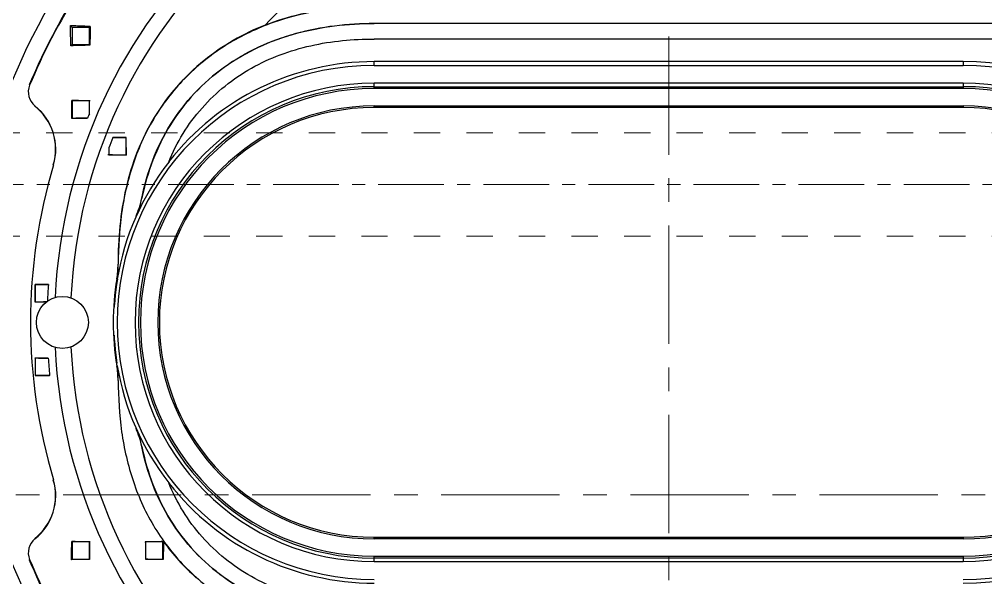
# Model space of a CAD drawing. Header units: millimetres. Extents: x -1495 to -116, y -3881 to 1305.
# Drawn here: x -683.4 to -627.4, y -1620.5 to -1588.1 of the extents above; entities that cross this region are included whole.
import ezdxf

# ---------------------------------------------------------------- set-up
doc = ezdxf.new("R2010")
doc.units = ezdxf.units.MM
doc.header["$LTSCALE"] = 16.335
doc.linetypes.add('CENTER', pattern=[0.6, 0.375, -0.075, 0.075, -0.075])
doc.linetypes.add('HIDDEN', pattern=[0.2, 0.1, -0.1])
doc.layers.get('0').update_dxf_attribs({"linetype": 'CONTINUOUS'})
doc.layers.add('center', color=1, linetype='CENTER', lineweight=9)
doc.layers.add('cool', color=153, linetype='HIDDEN', lineweight=9)
doc.layers.add('DEFAULT_2', color=8, linetype='HIDDEN')

msp = doc.modelspace()

# ---------------------------------------------------------------- linework, layer by layer
at = {"color": 7, "linetype": 'Continuous'}
for p, q in [((-680.358, -1588.579), (-680.455, -1588.482)), ((-680.358, -1588.579), (-680.358, -1589.584)), ((-679.353, -1588.579), (-680.358, -1588.579)), ((-679.353, -1588.579), (-679.303, -1588.53)), ((-679.353, -1589.584), (-679.353, -1588.579)), ((-662.829, -1588.363), (-662.829, -1588.356)), ((-611.925, -1588.363), (-662.829, -1588.363)), ((-680.358, -1589.584), (-680.424, -1589.651)), ((-680.358, -1589.584), (-679.353, -1589.584)), ((-679.353, -1589.584), (-679.321, -1589.616)), ((-662.829, -1589.263), (-662.829, -1589.256)), ((-610.415, -1589.263), (-662.829, -1589.263)), ((-628.659, -1590.567), (-662.829, -1590.567)), ((-662.829, -1590.788), (-662.829, -1590.587)), ((-662.829, -1590.788), (-628.659, -1590.788)), ((-682.839, -1591.923), (-682.815, -1591.933)), ((-662.829, -1592.133), (-662.829, -1591.82)), ((-628.659, -1591.82), (-662.829, -1591.82)), ((-662.829, -1592.021), (-628.659, -1592.021)), ((-628.659, -1591.82), (-628.659, -1592.133)), ((-628.659, -1592.133), (-662.829, -1592.133)), ((-682.518, -1593.156), (-682.506, -1593.141)), ((-680.358, -1592.843), (-680.377, -1592.824)), ((-680.358, -1592.843), (-680.358, -1593.848)), ((-679.353, -1592.843), (-680.358, -1592.843)), ((-679.353, -1593.594), (-679.353, -1592.843)), ((-662.829, -1593.232), (-662.829, -1593.138)), ((-662.829, -1593.138), (-628.659, -1593.138)), ((-628.659, -1593.138), (-628.659, -1593.232)), ((-628.659, -1593.232), (-662.829, -1593.232)), ((-680.358, -1593.848), (-680.369, -1593.859)), ((-680.358, -1593.848), (-679.459, -1593.848)), ((-677.221, -1594.975), (-677.996, -1594.975)), ((-677.221, -1594.975), (-677.211, -1594.966)), ((-677.221, -1595.98), (-677.221, -1594.975)), ((-678.226, -1595.576), (-678.226, -1595.98)), ((-678.226, -1595.98), (-677.221, -1595.98)), ((-677.221, -1595.98), (-677.204, -1595.996)), ((-681.433, -1596.552), (-681.443, -1596.549)), ((-676.31, -1598.491), (-676.303, -1598.492)), ((-676.645, -1599.536), (-676.639, -1599.538)), ((-677.689, -1602.324), (-677.674, -1602.324)), ((-677.759, -1603.174), (-677.745, -1603.177)), ((-682.489, -1603.503), (-682.499, -1603.493)), ((-682.498, -1604.517), (-682.499, -1603.493)), ((-682.489, -1603.503), (-682.489, -1604.508)), ((-681.731, -1603.503), (-682.489, -1603.503)), ((-682.489, -1604.508), (-682.498, -1604.517)), ((-682.489, -1604.508), (-681.846, -1604.508)), ((-682.499, -1607.757), (-682.501, -1608.783)), ((-682.489, -1607.767), (-682.499, -1607.757)), ((-682.489, -1607.767), (-682.489, -1608.772)), ((-681.739, -1607.767), (-682.489, -1607.767)), ((-677.745, -1608.211), (-677.759, -1608.214)), ((-682.489, -1608.772), (-682.501, -1608.783)), ((-682.489, -1608.772), (-681.655, -1608.772)), ((-677.674, -1609.064), (-677.689, -1609.064)), ((-676.645, -1611.852), (-676.639, -1611.849)), ((-676.303, -1612.896), (-676.31, -1612.897)), ((-681.433, -1614.836), (-681.443, -1614.839)), ((-682.518, -1618.232), (-682.506, -1618.247)), ((-675.089, -1618.426), (-675.054, -1618.391)), ((-662.829, -1618.25), (-662.829, -1618.156)), ((-662.829, -1618.156), (-628.659, -1618.156)), ((-628.659, -1618.25), (-662.829, -1618.25)), ((-628.659, -1618.156), (-628.659, -1618.25)), ((-680.358, -1618.426), (-680.376, -1618.408)), ((-680.358, -1618.426), (-680.358, -1619.431)), ((-679.353, -1618.426), (-680.358, -1618.426)), ((-679.353, -1619.431), (-679.353, -1618.426)), ((-676.094, -1618.426), (-676.106, -1618.414)), ((-676.094, -1618.426), (-676.094, -1619.431)), ((-675.089, -1618.426), (-676.094, -1618.426)), ((-675.089, -1619.431), (-675.089, -1618.426)), ((-682.839, -1619.465), (-682.815, -1619.455)), ((-680.358, -1619.431), (-680.386, -1619.46)), ((-680.358, -1619.431), (-679.353, -1619.431)), ((-679.353, -1619.431), (-679.344, -1619.44)), ((-676.094, -1619.431), (-676.099, -1619.436)), ((-676.094, -1619.431), (-675.089, -1619.431)), ((-675.089, -1619.431), (-675.067, -1619.453)), ((-662.829, -1619.568), (-662.829, -1619.255)), ((-662.829, -1619.255), (-628.659, -1619.255)), ((-628.659, -1619.367), (-662.829, -1619.367)), ((-628.659, -1619.255), (-628.659, -1619.568)), ((-662.829, -1619.568), (-628.659, -1619.568))]:
    msp.add_line(p, q, dxfattribs=at)
msp.add_circle((-680.919, -1605.694), 1.508, dxfattribs=at)
for centre, radius, start, end in [((-649.764, -1605.694), 36.832, 90, 159.9604), ((-650.769, -1605.694), 30.607, 90, 177.2902), ((-650.769, -1605.694), 29.688, 90, 177.2503), ((-650.769, -1605.694), 25.209, 122.8521, 136.8301), ((-649.764, -1605.694), 35.827, 148.4243, 157.3953), ((-649.727, -1605.718), 35.845, 148.4224, 157.3822), ((-803.252, -1592.313), 122.857, 1.24179, 1.78707), ((-443.473, -1592.875), 235.87, 178.94444, 179.20834), ((-677.394, -1668.72), 79.127, 91.39552, 92.19483), ((-662.829, -1605.694), 14.906, 90, 270), ((-662.829, -1605.694), 15.127, 90, 141.8466), ((-628.659, -1605.694), 15.127, 270, 90), ((-628.659, -1605.694), 14.906, 270, 90), ((-681.86, -1592.332), 1.035, 157.3465, 231.377), ((-662.829, -1605.694), 13.874, 90, 270), ((-662.829, -1605.694), 13.673, 90, 270), ((-628.659, -1605.694), 13.874, 270, 90), ((-628.659, -1605.694), 13.673, 270, 90), ((-662.829, -1605.694), 13.561, 90, 270), ((-628.659, -1605.694), 13.561, 270, 90), ((-684.478, -1595.644), 3.167, 343.3985, 51.7701), ((-684.5, -1595.644), 3.2, 343.4423, 51.4567), ((-1096.958, -1596.655), 416.598, 0.38455, 0.52699), ((-662.829, -1605.694), 12.556, 90, 270), ((-628.659, -1605.694), 12.556, 270, 90), ((-650.769, -1605.694), 31.039, 157.0567, 157.5645), ((-662.829, -1605.694), 12.462, 90, 270), ((-628.659, -1605.694), 12.462, 270, 90), ((-678.579, -1702.528), 108.683, 90.4636, 90.9434), ((-650.769, -1605.694), 29.261, 158.5115, 159.7714), ((-678.903, -1484.326), 110.653, 270.46947, 270.87603), ((-679.602, -1721.5), 125.527, 88.90544, 89.39882), ((-662.829, -1605.694), 15.119, 142.037, 170.4201), ((-663.259, -1603.027), 13.268, 149.7818, 150.0008), ((-650.769, -1605.694), 31.997, 163.3985, 196.6015), ((-681.28, -1597.47), 5.074, 335.9761, 348.3951), ((-682.783, -1602.329), 5.094, 350.4467, 0.054), ((-682.748, -1602.332), 5.074, 350.4201, 0.0933), ((-662.774, -1605.692), 15.196, 170.4465, 189.5535), ((-680.893, -1508.873), 94.633, 269.02745, 269.49298), ((-650.769, -1605.694), 31.039, 175.952, 177.7193), ((-680.918, -1698.313), 93.809, 90.56677, 90.96517), ((-650.769, -1605.694), 30.607, 182.7098, 270), ((-650.769, -1605.694), 29.688, 182.7497, 270), ((-680.898, -1512.665), 95.106, 269.03511, 269.49333), ((-650.769, -1605.694), 31.039, 183.829, 185.6907), ((-682.783, -1609.059), 5.094, 359.946, 9.5533), ((-682.748, -1609.056), 5.074, 359.9067, 9.5799), ((-662.829, -1605.694), 15.119, 189.5799, 217.963), ((-680.842, -1701.7), 92.932, 90.50093, 91.02238), ((-681.28, -1613.918), 5.074, 11.6049, 24.0239), ((-684.478, -1615.744), 3.167, 308.2299, 16.6015), ((-684.5, -1615.744), 3.2, 308.5433, 16.5577), ((-663.259, -1608.361), 13.268, 209.9992, 210.2182), ((-662.829, -1605.694), 15.127, 218.1534, 270), ((-649.764, -1605.694), 36.832, 200.0396, 270), ((-681.86, -1619.056), 1.035, 128.623, 202.6535), ((-677.709, -1521.989), 96.438, 270.95239, 271.57769), ((-280.877, -1624.179), 394.219, 179.15883, 179.31305), ((-664.856, -1611.118), 12.526, 215.5009, 228.5224), ((-1022.014, -1615.411), 341.651, 359.32098, 359.49739), ((-222.9, -1615.759), 456.459, 180.33459, 180.46195), ((-649.764, -1605.694), 35.827, 202.6047, 211.5757), ((-649.727, -1605.67), 35.845, 202.6178, 211.5776), ((-677.98, -1715.134), 95.704, 90.81667, 91.44072), ((-677.514, -1739.443), 120.015, 88.83165, 89.32418)]:
    msp.add_arc(centre, radius, start, end, dxfattribs=at)
for points, knots in [([(-662.829, -1587.351), (-664.806, -1587.351), (-667.822, -1587.782), (-671.426, -1589.486), (-673.787, -1591.34), (-675.646, -1593.698), (-676.899, -1596.424), (-677.559, -1599.343), (-677.676, -1601.332), (-677.674, -1602.324)], [0, 0, 0, 0, 0.249384, 0.374482, 0.499551, 0.624607, 0.749698, 0.874832, 1, 1, 1, 1]), ([(-679.303, -1588.53), (-679.405, -1588.527), (-679.789, -1588.513), (-680.173, -1588.497), (-680.455, -1588.482)], [0, 0, 0, 0, 0.265226, 1, 1, 1, 1]), ([(-669.155, -1588.447), (-670.423, -1588.952), (-672.923, -1590.375), (-675.821, -1593.681), (-677.431, -1597.877), (-677.69, -1600.847), (-677.689, -1602.323)], [0, 0, 0, 0, 0.236116, 0.489227, 0.744529, 1, 1, 1, 1]), ([(-676.31, -1598.491), (-676.155, -1597.74), (-675.735, -1596.258), (-674.717, -1594.183), (-673.306, -1592.35), (-671.566, -1590.827), (-669.567, -1589.667), (-666.677, -1588.619), (-664.359, -1588.356), (-662.829, -1588.356)], [0, 0, 0, 0, 0.125087, 0.250127, 0.375152, 0.500184, 0.625233, 0.750312, 1, 1, 1, 1]), ([(-662.829, -1588.363), (-664.358, -1588.363), (-666.675, -1588.626), (-669.563, -1589.673), (-671.562, -1590.833), (-673.301, -1592.354), (-674.711, -1594.186), (-675.729, -1596.261), (-676.149, -1597.742), (-676.303, -1598.492)], [0, 0, 0, 0, 0.249688, 0.374768, 0.499816, 0.624848, 0.749873, 0.874913, 1, 1, 1, 1]), ([(-674.75, -1596.393), (-674.518, -1595.822), (-673.963, -1594.715), (-672.855, -1593.225), (-671.512, -1591.942), (-669.465, -1590.558), (-666.531, -1589.484), (-664.06, -1589.256), (-662.829, -1589.256)], [0, 0, 0, 0, 0.125106, 0.250204, 0.375309, 0.500418, 0.750023, 1, 1, 1, 1]), ([(-679.298, -1592.842), (-679.388, -1592.841), (-679.748, -1592.835), (-680.108, -1592.829), (-680.377, -1592.824)], [0, 0, 0, 0, 0.252081, 1, 1, 1, 1]), ([(-677.674, -1609.064), (-677.676, -1610.056), (-677.559, -1612.044), (-676.899, -1614.963), (-675.646, -1617.689), (-673.787, -1620.047), (-671.426, -1621.901), (-667.822, -1623.606), (-664.806, -1624.036), (-662.829, -1624.036)], [0, 0, 0, 0, 0.125157, 0.250277, 0.375359, 0.500423, 0.625489, 0.750591, 1, 1, 1, 1]), ([(-662.829, -1623.031), (-664.359, -1623.031), (-666.677, -1622.769), (-669.567, -1621.721), (-671.566, -1620.56), (-673.306, -1619.038), (-674.717, -1617.205), (-675.735, -1615.129), (-676.155, -1613.648), (-676.31, -1612.897)], [0, 0, 0, 0, 0.249688, 0.374767, 0.499816, 0.624848, 0.749873, 0.874913, 1, 1, 1, 1]), ([(-676.303, -1612.896), (-676.149, -1613.646), (-675.729, -1615.127), (-674.711, -1617.201), (-673.301, -1619.033), (-671.562, -1620.555), (-669.563, -1621.715), (-666.675, -1622.762), (-664.358, -1623.024), (-662.829, -1623.024)], [0, 0, 0, 0, 0.125087, 0.250127, 0.375152, 0.500184, 0.625233, 0.750312, 1, 1, 1, 1]), ([(-662.829, -1622.131), (-664.06, -1622.131), (-666.531, -1621.904), (-669.465, -1620.83), (-671.512, -1619.446), (-672.855, -1618.163), (-673.963, -1616.673), (-674.518, -1615.566), (-674.75, -1614.995)], [0, 0, 0, 0, 0.249977, 0.499582, 0.624691, 0.749796, 0.874894, 1, 1, 1, 1]), ([(-679.296, -1618.425), (-679.386, -1618.424), (-679.746, -1618.419), (-680.106, -1618.414), (-680.376, -1618.408)], [0, 0, 0, 0, 0.252275, 1, 1, 1, 1])]:
    msp.add_open_spline(points, degree=3, knots=knots, dxfattribs=at)
for points in [[(-669.155, -1588.447), (-667.803, -1587.916), (-666.361, -1587.586), (-664.916, -1587.432)], [(-677.204, -1595.996), (-677.207, -1595.653), (-677.209, -1595.309), (-677.211, -1594.966)], [(-676.106, -1618.414), (-676.103, -1618.755), (-676.101, -1619.095), (-676.099, -1619.436)]]:
    msp.add_open_spline(points, degree=3, dxfattribs=at)
at = {"layer": 'center', "color": 1, "linetype": 'CENTER', "ltscale": 1.119559}
for p, q in [((-645.744, -1705.694), (-645.744, -1525.694)), ((-735.744, -1615.694), (-555.744, -1615.694))]:
    msp.add_line(p, q, dxfattribs=at)
at = {"layer": 'cool', "ltscale": 0.932966}
for p, q in [((-724.534, -1594.694), (-566.954, -1594.694)), ((-724.534, -1600.694), (-566.954, -1600.694))]:
    msp.add_line(p, q, dxfattribs=at)
at = {"layer": 'cool', "color": 1, "linetype": 'CENTER', "ltscale": 0.621977}
msp.add_line((-735.744, -1597.694), (-555.744, -1597.694), dxfattribs=at)
at = {"layer": 'DEFAULT_2', "color": 8, "linetype": 'HIDDEN'}
for p, q in [((-662.829, -1590.587), (-662.829, -1590.567)), ((-628.659, -1590.587), (-628.659, -1590.788))]:
    msp.add_line(p, q, dxfattribs=at)
for start, end in [(141.8466, 142.037), (170.4201, 189.5799), (217.963, 218.1534)]:
    msp.add_arc((-662.829, -1605.694), 15.107, start, end, dxfattribs=at)

doc.saveas('drawing.dxf')
